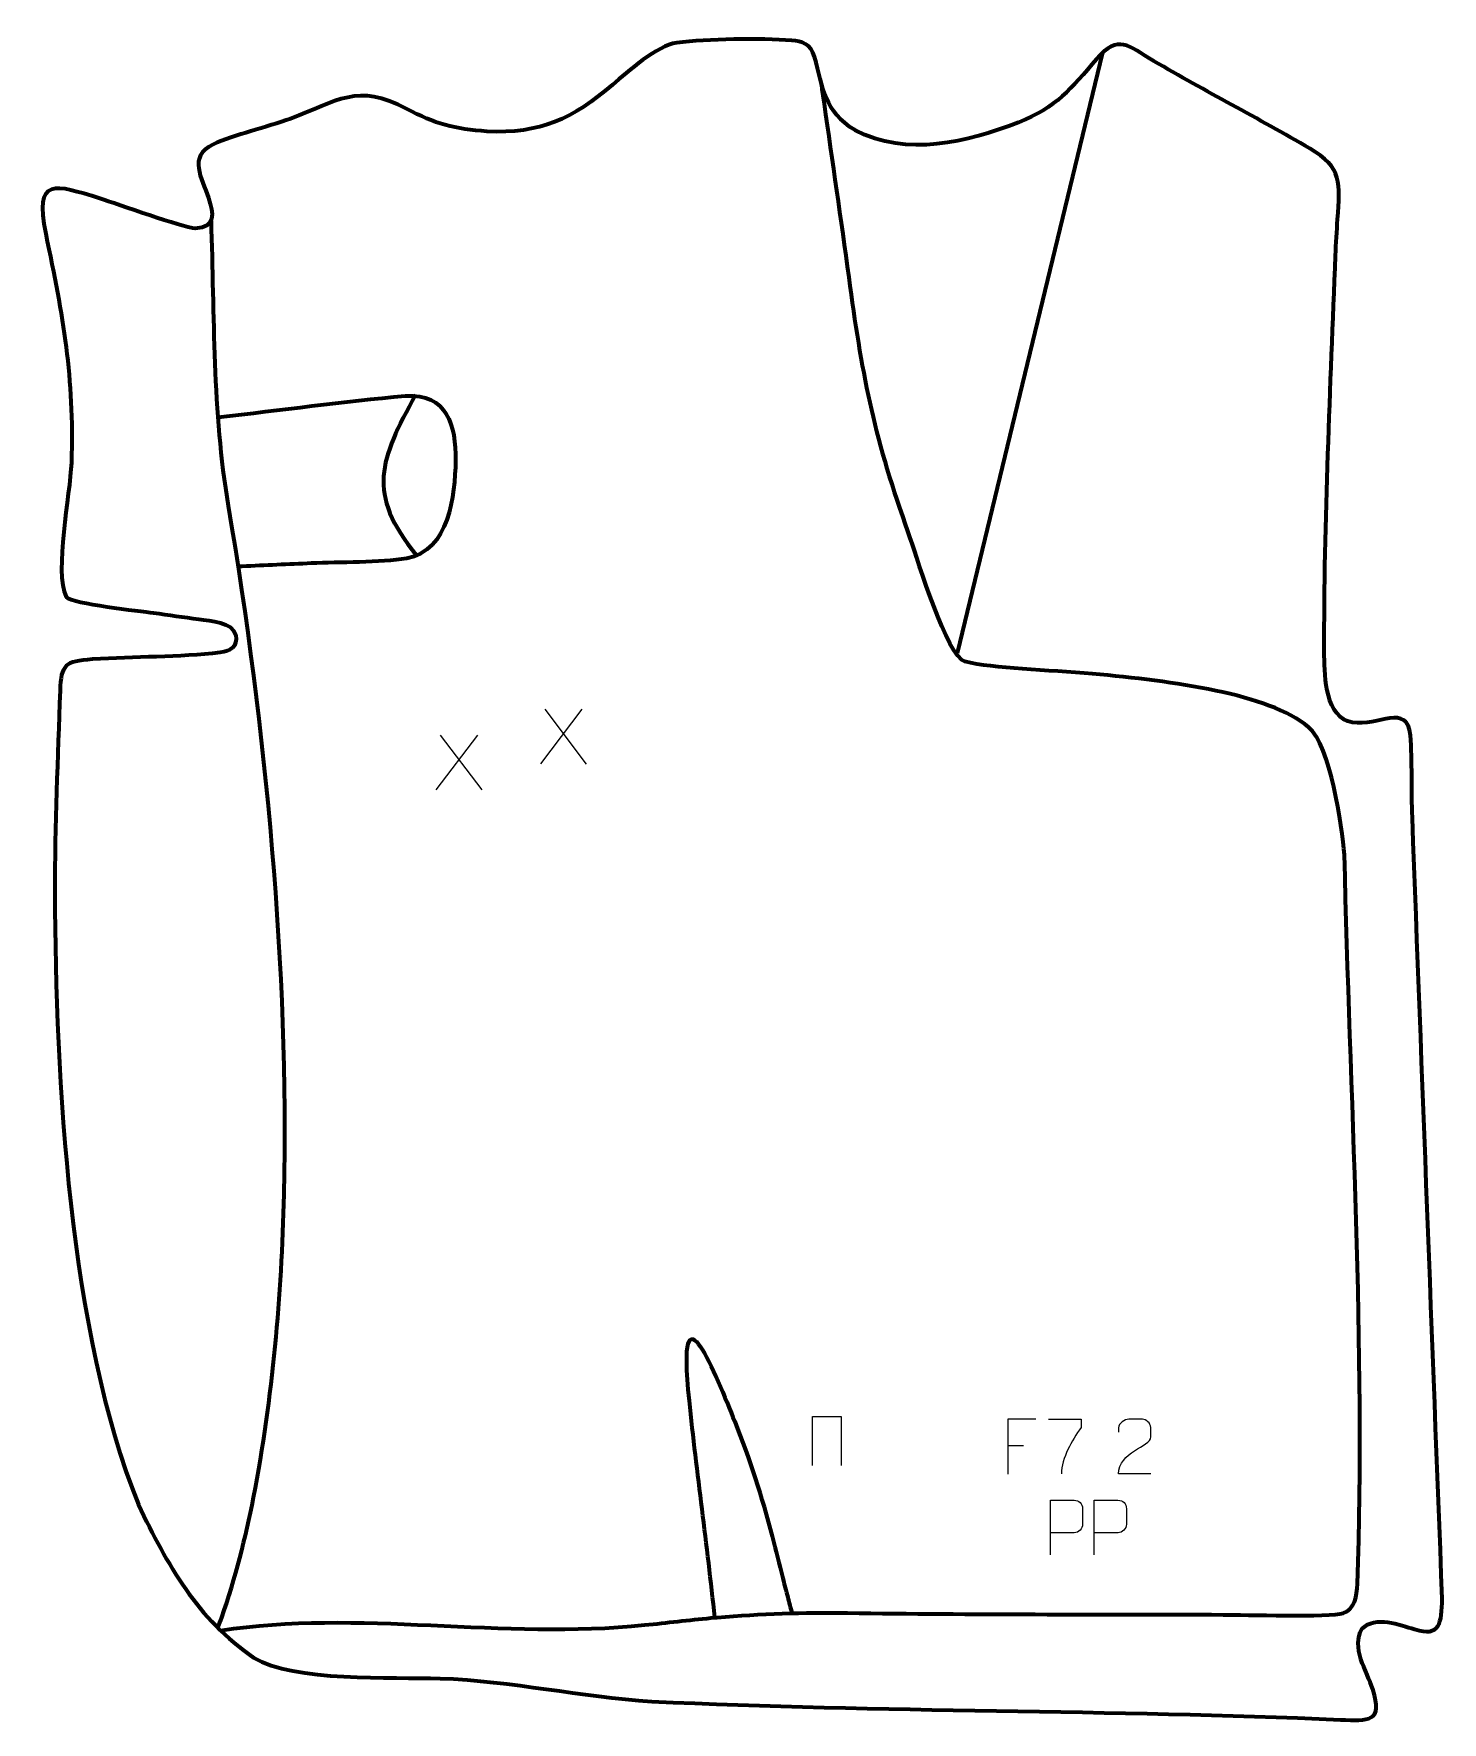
# Model space of a CAD drawing. Header units: millimetres. Extents: x -1103 to -460, y -599 to 172.
import ezdxf

# ---------------------------------------------------------------- set-up
doc = ezdxf.new("R2010")
doc.units = ezdxf.units.MM
doc.header["$MEASUREMENT"] = 0
for name, color, linetype in [('layer 1', 7, 'Continuous'), ('layer 2', 7, 'Continuous'), ('layer 3', 7, 'Continuous')]:
    doc.layers.add(name, color=color, linetype=linetype)

msp = doc.modelspace()

# ---------------------------------------------------------------- linework, layer by layer
at = {"layer": 'layer 1', "color": 250, "lineweight": 9}
for points in [[(-639.2348, -522.2117), (-639.2348, -522.2117), (-639.2348, -497.2581), (-639.2348, -497.2581), (-639.2348, -497.2581), (-635.6398, -497.2581), (-632.0445, -497.2581), (-628.4491, -497.2581), (-628.4491, -497.2581), (-626.1239, -497.296), (-624.5665, -498.7861), (-624.5707, -501.1522), (-624.5707, -501.1522), (-624.5711, -503.1879), (-624.5711, -506.2472), (-624.5707, -508.2832), (-624.5707, -508.2832), (-624.5772, -510.1586), (-626.3894, -512.1005), (-628.399, -512.1196), (-628.399, -512.1196), (-628.399, -512.1196), (-639.2348, -512.1196), (-639.2348, -512.1196)], [(-619.2348, -522.2117), (-619.2348, -522.2117), (-619.2348, -497.2581), (-619.2348, -497.2581), (-619.2348, -497.2581), (-615.6398, -497.2581), (-612.0445, -497.2581), (-608.4491, -497.2581), (-608.4491, -497.2581), (-606.1239, -497.296), (-604.5665, -498.7861), (-604.5707, -501.1522), (-604.5707, -501.1522), (-604.5711, -503.1879), (-604.5711, -506.2472), (-604.5707, -508.2832), (-604.5707, -508.2832), (-604.5772, -510.1586), (-606.3894, -512.1005), (-608.399, -512.1196), (-608.399, -512.1196), (-608.399, -512.1196), (-619.2348, -512.1196), (-619.2348, -512.1196)]]:
    msp.add_open_spline(points, degree=3, knots=[0, 0, 0, 0, 0.14285714, 0.14285714, 0.14285714, 0.14285714, 0.28571429, 0.28571429, 0.28571429, 0.28571429, 0.42857143, 0.42857143, 0.42857143, 0.42857143, 0.57142857, 0.57142857, 0.57142857, 0.57142857, 0.71428571, 0.71428571, 0.71428571, 0.71428571, 1, 1, 1, 1], dxfattribs=at)
at = {"layer": 'layer 2', "color": 142, "lineweight": 158}
for points in [[(-681.5917, -110.9488), (-681.5917, -110.9488), (-615.2749, 163.1576), (-615.2749, 163.1576)], [(-928.9179, 7.0142), (-945.1433, -22.9777), (-951.7086, -37.5786), (-928.3021, -66.4103)]]:
    msp.add_open_spline(points, degree=3, dxfattribs=at)
for points, knots in [([(-1017.8061, -556.7033), (-955.5041, -546.9294), (-888.9351, -560.9433), (-824.2892, -554.1979), (-824.2892, -554.1979), (-814.2291, -553.1482), (-804.2069, -551.9338), (-794.1317, -550.9975), (-794.1317, -550.9975), (-794.1317, -550.9975), (-791.2469, -550.746), (-791.2469, -550.746), (-791.2469, -550.746), (-771.2444, -549.097), (-751.9145, -548.4028), (-731.843, -548.6795), (-731.843, -548.6795), (-674.765, -549.5462), (-617.5368, -549.2671), (-560.4317, -549.4888), (-560.4317, -549.4888), (-551.4689, -549.5281), (-511.2361, -550.622), (-505.7385, -548.8745), (-505.7385, -548.8745), (-500.4752, -547.2014), (-499.4021, -541.0795), (-499.1863, -535.3632), (-499.1863, -535.3632), (-495.2141, -430.1526), (-502.6822, -309.5279), (-505.0485, -202.931), (-505.0485, -202.931), (-506.3771, -189.5841), (-511.4064, -153.0226), (-521.4488, -144.6014), (-521.4488, -144.6014), (-539.6618, -129.3286), (-583.3846, -123.6614), (-620.0307, -120.3297), (-620.0307, -120.3297), (-640.3644, -118.4811), (-665.2875, -118.0122), (-678.2304, -114.7129), (-678.2304, -114.7129), (-686.3312, -112.6479), (-699.9603, -68.0013), (-702.8603, -59.2261), (-702.8603, -59.2261), (-703.6629, -56.8672), (-704.4754, -54.5149), (-705.298, -52.1629), (-705.298, -52.1629), (-719.8662, -11.4123), (-725.3988, 18.0152), (-731.1122, 60.6289), (-731.1122, 60.6289), (-734.6512, 87.0248), (-738.6162, 113.3648), (-742.3736, 139.7304), (-742.3736, 139.7304), (-742.7269, 142.2161), (-743.0803, 144.7019), (-743.4336, 147.1876), (-743.4336, 147.1876), (-743.4336, 147.1876), (-743.6456, 148.6791), (-743.6456, 148.6791)], [0, 0, 0, 0, 0.05555556, 0.05555556, 0.05555556, 0.05555556, 0.11111111, 0.11111111, 0.11111111, 0.11111111, 0.16666667, 0.16666667, 0.16666667, 0.16666667, 0.22222222, 0.22222222, 0.22222222, 0.22222222, 0.27777778, 0.27777778, 0.27777778, 0.27777778, 0.33333333, 0.33333333, 0.33333333, 0.33333333, 0.38888889, 0.38888889, 0.38888889, 0.38888889, 0.44444444, 0.44444444, 0.44444444, 0.44444444, 0.5, 0.5, 0.5, 0.5, 0.55555556, 0.55555556, 0.55555556, 0.55555556, 0.61111111, 0.61111111, 0.61111111, 0.61111111, 0.66666667, 0.66666667, 0.66666667, 0.66666667, 0.72222222, 0.72222222, 0.72222222, 0.72222222, 0.77777778, 0.77777778, 0.77777778, 0.77777778, 0.83333333, 0.83333333, 0.83333333, 0.83333333, 0.88888889, 0.88888889, 0.88888889, 0.88888889, 1, 1, 1, 1]), ([(-1022.204, 86.4864), (-1020.6963, 42.9396), (-1021.662, -0.526), (-1014.3808, -43.6091), (-1014.3808, -43.6091), (-997.2183, -145.1594), (-986.6865, -254.9982), (-989.0211, -357.6805), (-989.0211, -357.6805), (-990.1235, -404.4027), (-994.0918, -450.0337), (-1002.9181, -495.973), (-1002.9181, -495.973), (-1006.5943, -514.6976), (-1011.225, -532.7568), (-1017.422, -550.8141), (-1017.422, -550.8141), (-1017.9991, -552.3385), (-1018.5694, -553.8628), (-1019.1354, -555.3913)], [0, 0, 0, 0, 0.16666667, 0.16666667, 0.16666667, 0.16666667, 0.33333333, 0.33333333, 0.33333333, 0.33333333, 0.5, 0.5, 0.5, 0.5, 0.66666667, 0.66666667, 0.66666667, 0.66666667, 1, 1, 1, 1]), ([(-1018.8696, -3.1819), (-990.5412, 0.0373), (-961.7636, 3.8701), (-933.4428, 6.5523), (-933.4428, 6.5523), (-914.4441, 7.6703), (-910.5119, -7.0401), (-910.6106, -23.0145), (-910.6106, -23.0145), (-911.0667, -39.0512), (-913.442, -64.2435), (-933.0185, -67.6133), (-933.0185, -67.6133), (-944.9364, -69.6648), (-963.7003, -69.3349), (-976.4329, -69.8867), (-976.4329, -69.8867), (-986.9351, -70.3419), (-997.4374, -70.8158), (-1007.9383, -71.2976), (-1007.9383, -71.2976), (-1007.9383, -71.2976), (-1009.4391, -71.3665), (-1009.4391, -71.3665)], [0, 0, 0, 0, 0.14285714, 0.14285714, 0.14285714, 0.14285714, 0.28571429, 0.28571429, 0.28571429, 0.28571429, 0.42857143, 0.42857143, 0.42857143, 0.42857143, 0.57142857, 0.57142857, 0.57142857, 0.57142857, 0.71428571, 0.71428571, 0.71428571, 0.71428571, 1, 1, 1, 1]), ([(-792.32, -550.8342), (-795.83, -517.7957), (-800.4893, -484.8375), (-803.9753, -451.8789), (-803.9753, -451.8789), (-810.1388, -393.6041), (-791.4733, -440.9242), (-783.2588, -461.4216), (-783.2588, -461.4216), (-776.3204, -478.7346), (-770.954, -495.666), (-766.216, -513.6912), (-766.216, -513.6912), (-764.605, -520.0645), (-763.027, -526.4395), (-761.3706, -532.802), (-761.3706, -532.802), (-760.6101, -535.6893), (-759.8513, -538.5769), (-759.0962, -541.4657), (-759.0962, -541.4657), (-758.4648, -543.8853), (-757.8333, -546.305), (-757.2019, -548.7246)], [0, 0, 0, 0, 0.14285714, 0.14285714, 0.14285714, 0.14285714, 0.28571429, 0.28571429, 0.28571429, 0.28571429, 0.42857143, 0.42857143, 0.42857143, 0.42857143, 0.57142857, 0.57142857, 0.57142857, 0.57142857, 0.71428571, 0.71428571, 0.71428571, 0.71428571, 1, 1, 1, 1])]:
    msp.add_open_spline(points, degree=3, knots=knots, dxfattribs=at)
at = {"layer": 'layer 2', "color": 250, "lineweight": 9}
for points in [[(-852.984, -136.4911), (-852.984, -136.4911), (-871.9069, -161.3869), (-871.9069, -161.3869)], [(-869.9037, -136.4911), (-869.9037, -136.4911), (-850.9807, -161.4446), (-850.9807, -161.4446)], [(-900.6944, -148.2544), (-900.6944, -148.2544), (-919.6173, -173.1502), (-919.6173, -173.1502)], [(-917.6141, -148.2544), (-917.6141, -148.2544), (-898.6911, -173.2079), (-898.6911, -173.2079)], [(-658.715, -472.2441), (-658.715, -472.2441), (-651.5469, -472.2441), (-651.5469, -472.2441)]]:
    msp.add_open_spline(points, degree=3, dxfattribs=at)
for points, knots in [([(-747.7603, -481.3705), (-747.7603, -481.3705), (-747.7603, -459.0202), (-747.7603, -459.0202), (-747.7603, -459.0202), (-747.7603, -459.0202), (-734.642, -459.0202), (-734.642, -459.0202), (-734.642, -459.0202), (-734.642, -459.0202), (-734.642, -481.3705), (-734.642, -481.3705)], [0, 0, 0, 0, 0.25, 0.25, 0.25, 0.25, 0.5, 0.5, 0.5, 0.5, 1, 1, 1, 1]), ([(-645.841, -460.3644), (-645.841, -460.3644), (-658.715, -460.3644), (-658.715, -460.3644), (-658.715, -460.3644), (-658.715, -460.3644), (-658.715, -485.318), (-658.715, -485.318)], [0, 0, 0, 0, 0.33333333, 0.33333333, 0.33333333, 0.33333333, 1, 1, 1, 1]), ([(-640.0959, -460.3423), (-640.0959, -460.3423), (-625.2798, -460.3423), (-625.2798, -460.3423), (-625.2798, -460.3423), (-625.2801, -461.5919), (-625.2801, -462.8415), (-625.2798, -464.0913), (-625.2798, -464.0913), (-629.2742, -470.0884), (-634.1894, -477.922), (-634.1894, -485.3008)], [0, 0, 0, 0, 0.25, 0.25, 0.25, 0.25, 0.5, 0.5, 0.5, 0.5, 1, 1, 1, 1]), ([(-593.4444, -485.3087), (-598.3588, -485.3084), (-603.2732, -485.3084), (-608.1873, -485.3087), (-608.1873, -485.3087), (-608.1873, -475.3764), (-593.5363, -472.7352), (-593.4444, -468.4249), (-593.4444, -468.4249), (-593.4447, -467.0008), (-593.4447, -465.5771), (-593.4444, -464.1538), (-593.4444, -464.1538), (-593.4613, -462.0767), (-595.5841, -460.3519), (-597.2551, -460.3346), (-597.2551, -460.3346), (-599.3283, -460.335), (-601.4012, -460.335), (-603.4736, -460.3346), (-603.4736, -460.3346), (-605.2957, -460.3181), (-608.1204, -462.1102), (-608.1873, -464.2038), (-608.1873, -464.2038), (-608.1873, -464.2038), (-608.1873, -466.2586), (-608.1873, -466.2586)], [0, 0, 0, 0, 0.125, 0.125, 0.125, 0.125, 0.25, 0.25, 0.25, 0.25, 0.375, 0.375, 0.375, 0.375, 0.5, 0.5, 0.5, 0.5, 0.625, 0.625, 0.625, 0.625, 0.75, 0.75, 0.75, 0.75, 1, 1, 1, 1])]:
    msp.add_open_spline(points, degree=3, knots=knots, dxfattribs=at)
at = {"layer": 'layer 3', "color": 242, "lineweight": 158}
msp.add_open_spline([(-746.8772, 161.1798), (-742.9954, 146.9), (-742.372, 136.2852), (-728.358, 127.658), (-728.358, 127.658), (-704.8007, 115.4931), (-677.2306, 121.9962), (-653.811, 131.2562), (-653.811, 131.2562), (-636.6188, 138.0539), (-629.6958, 146.5412), (-618.2515, 160.1169), (-618.2515, 160.1169), (-607.9714, 171.6806), (-604.1482, 166.2851), (-592.1084, 159.2398), (-592.1084, 159.2398), (-568.5727, 145.5205), (-544.3088, 132.9692), (-520.8799, 119.3546), (-520.8799, 119.3546), (-505.7472, 110.5609), (-507.2065, 103.5532), (-508.2165, 87.1248), (-508.2165, 87.1248), (-508.5574, 81.5804), (-508.9381, 76.068), (-509.1655, 70.5153), (-509.1655, 70.5153), (-511.407, 10.1366), (-514.4653, -50.2163), (-514.273, -110.6564), (-514.273, -110.6564), (-514.273, -110.6564), (-514.2683, -112.1433), (-514.2683, -112.1433), (-514.2683, -112.1433), (-514.1175, -122.0096), (-513.847, -140.3863), (-501.3409, -142.4998), (-501.3409, -142.4998), (-489.7768, -144.4541), (-476.3139, -133.4589), (-474.9482, -148.2547), (-474.9482, -148.2547), (-474.0693, -160.4497), (-474.5861, -173.3696), (-474.1152, -185.813), (-474.1152, -185.813), (-469.6236, -304.626), (-465.0454, -423.4234), (-460.4753, -542.2326), (-460.4753, -542.2326), (-460.8012, -553.1078), (-461.2879, -559.934), (-473.1616, -556.1288), (-473.1616, -556.1288), (-479.7109, -554.0299), (-491.1629, -549.8548), (-497.0146, -555.8297), (-497.0146, -555.8297), (-502.2043, -564.2143), (-494.8615, -575.2714), (-492.1793, -583.4941), (-492.1793, -583.4941), (-487.2668, -598.5544), (-494.071, -597.9669), (-506.9051, -597.3924), (-506.9051, -597.3924), (-611.3506, -592.7173), (-716.3557, -594.0684), (-821.1166, -589.0276), (-821.1166, -589.0276), (-853.7279, -586.9722), (-884.6678, -579.7552), (-917.7055, -578.5357), (-917.7055, -578.5357), (-939.4156, -577.9595), (-984.8667, -580.1524), (-1002.6292, -569.1282), (-1002.6292, -569.1282), (-1028.4622, -551.4148), (-1042.088, -526.8446), (-1055.3332, -499.2722), (-1055.3332, -499.2722), (-1087.0798, -420.1065), (-1093.0763, -305.4201), (-1093.4849, -220.0729), (-1093.4849, -220.0729), (-1093.4528, -189.5301), (-1092.1384, -158.4688), (-1091.0525, -127.9098), (-1091.0525, -127.9098), (-1090.6332, -116.1091), (-1088.9425, -114.5383), (-1076.2403, -113.6849), (-1076.2403, -113.6849), (-1057.1252, -112.4007), (-1036.819, -112.7884), (-1017.9872, -110.5773), (-1017.9872, -110.5773), (-1013.4345, -110.0428), (-1009.9123, -107.9981), (-1010.9439, -102.6761), (-1010.9439, -102.6761), (-1012.1382, -96.5143), (-1022.4992, -96.2257), (-1027.7281, -95.4333), (-1027.7281, -95.4333), (-1034.6383, -94.3863), (-1041.5591, -93.4779), (-1048.466, -92.4469), (-1048.466, -92.4469), (-1054.7332, -91.6175), (-1085.3696, -88.3449), (-1088.333, -85.2092), (-1088.333, -85.2092), (-1093.7681, -73.5324), (-1086.6016, -38.5641), (-1085.8773, -24.0084), (-1085.8773, -24.0084), (-1084.6812, 15.5702), (-1089.6792, 42.247), (-1097.6321, 80.477), (-1097.6321, 80.477), (-1103.0685, 106.6097), (-1093.329, 102.8854), (-1072.9052, 96.5351), (-1072.9052, 96.5351), (-1064.8231, 93.9884), (-1035.1367, 83.2036), (-1029.3573, 82.848), (-1029.3573, 82.848), (-1019.9447, 83.4598), (-1020.9743, 89.4516), (-1023.3713, 96.8105), (-1023.3713, 96.8105), (-1026.3247, 105.8778), (-1033.0094, 115.7259), (-1021.1965, 121.2001), (-1021.1965, 121.2001), (-1011.6586, 125.62), (-996.5602, 129.0664), (-985.9341, 132.9479), (-985.9341, 132.9479), (-964.5999, 140.9191), (-955.3712, 149.428), (-932.964, 137.4237), (-932.964, 137.4237), (-920.2084, 130.5901), (-910.8652, 128.0794), (-896.3366, 127.1614), (-896.3366, 127.1614), (-872.0895, 125.8722), (-857.0901, 132.9429), (-839.0015, 148.3958), (-839.0015, 148.3958), (-831.87, 154.4882), (-818.9858, 166.2983), (-809.644, 167.5452), (-809.644, 167.5452), (-795.9718, 169.3701), (-771.5672, 169.6161), (-757.2276, 168.6599), (-757.2276, 168.6599), (-752.5883, 168.3504), (-748.46, 167.0024), (-746.8772, 161.1798)], degree=3, knots=[0, 0, 0, 0, 0.02325581, 0.02325581, 0.02325581, 0.02325581, 0.04651163, 0.04651163, 0.04651163, 0.04651163, 0.06976744, 0.06976744, 0.06976744, 0.06976744, 0.09302326, 0.09302326, 0.09302326, 0.09302326, 0.11627907, 0.11627907, 0.11627907, 0.11627907, 0.13953488, 0.13953488, 0.13953488, 0.13953488, 0.1627907, 0.1627907, 0.1627907, 0.1627907, 0.18604651, 0.18604651, 0.18604651, 0.18604651, 0.20930233, 0.20930233, 0.20930233, 0.20930233, 0.23255814, 0.23255814, 0.23255814, 0.23255814, 0.25581395, 0.25581395, 0.25581395, 0.25581395, 0.27906977, 0.27906977, 0.27906977, 0.27906977, 0.30232558, 0.30232558, 0.30232558, 0.30232558, 0.3255814, 0.3255814, 0.3255814, 0.3255814, 0.34883721, 0.34883721, 0.34883721, 0.34883721, 0.37209302, 0.37209302, 0.37209302, 0.37209302, 0.39534884, 0.39534884, 0.39534884, 0.39534884, 0.41860465, 0.41860465, 0.41860465, 0.41860465, 0.44186047, 0.44186047, 0.44186047, 0.44186047, 0.46511628, 0.46511628, 0.46511628, 0.46511628, 0.48837209, 0.48837209, 0.48837209, 0.48837209, 0.51162791, 0.51162791, 0.51162791, 0.51162791, 0.53488372, 0.53488372, 0.53488372, 0.53488372, 0.55813953, 0.55813953, 0.55813953, 0.55813953, 0.58139535, 0.58139535, 0.58139535, 0.58139535, 0.60465116, 0.60465116, 0.60465116, 0.60465116, 0.62790698, 0.62790698, 0.62790698, 0.62790698, 0.65116279, 0.65116279, 0.65116279, 0.65116279, 0.6744186, 0.6744186, 0.6744186, 0.6744186, 0.69767442, 0.69767442, 0.69767442, 0.69767442, 0.72093023, 0.72093023, 0.72093023, 0.72093023, 0.74418605, 0.74418605, 0.74418605, 0.74418605, 0.76744186, 0.76744186, 0.76744186, 0.76744186, 0.79069767, 0.79069767, 0.79069767, 0.79069767, 0.81395349, 0.81395349, 0.81395349, 0.81395349, 0.8372093, 0.8372093, 0.8372093, 0.8372093, 0.86046512, 0.86046512, 0.86046512, 0.86046512, 0.88372093, 0.88372093, 0.88372093, 0.88372093, 0.90697674, 0.90697674, 0.90697674, 0.90697674, 0.93023256, 0.93023256, 0.93023256, 0.93023256, 0.95348837, 0.95348837, 0.95348837, 0.95348837, 1, 1, 1, 1], dxfattribs=at)

doc.saveas('drawing.dxf')
